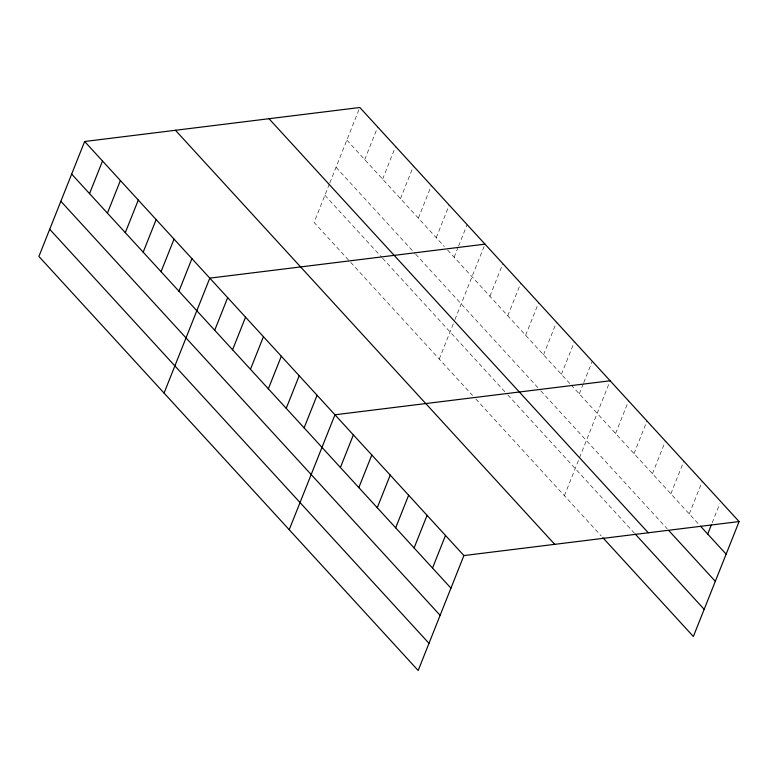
<?xml version="1.0" encoding="UTF-8"?>
<svg xmlns="http://www.w3.org/2000/svg" width="778" height="778" viewBox="0 0 778 778"><rect width="100%" height="100%" fill="white"/><g stroke="black" fill="none" stroke-linecap="round" stroke-linejoin="round"><path stroke-width="0.58" stroke-dasharray="3.89 2.92" d="M329.357 184.065L314.088 222.44L349.847 261.476M329.804 182.947L359.825 107.5M364.736 159.616L377.709 127.018M382.611 179.144L395.584 146.546M400.495 198.662L413.468 166.064M418.37 218.18L431.343 185.582M436.254 237.698L449.227 205.1M454.138 257.226L458.164 247.103M458.612 245.984L467.101 224.618M439.249 359.076L454.517 320.711M454.965 319.593L484.986 244.146M489.897 296.262L502.87 263.664M507.771 315.78L520.745 283.182M525.656 335.299L538.629 302.7M543.53 354.826L556.503 322.228M561.415 374.344L574.388 341.746M579.299 393.863L583.315 383.749M583.763 382.62L592.262 361.264M564.41 495.722L610.146 380.782M615.592 433.492L628.566 400.894M634.021 453.603L646.995 421.005M652.441 473.714L665.414 441.116M670.86 493.826L683.833 461.228M689.279 513.937L702.252 481.339M712.181 522.816L719.786 503.706M346.852 140.098L444.384 246.577M447.632 250.127L570.352 384.099M571.169 384.993L699.694 525.306M336.038 167.27L414.878 253.336M415.685 254.221L540.039 389.982M540.846 390.867L667.261 528.865M324.903 195.268L381.794 257.372M382.601 258.267L506.955 394.018M507.762 394.903L634.488 533.251M350.664 262.361L472.567 395.457M475.825 399.007L601.248 535.945"/><path stroke-width="1.17" d="M739.1 521.561L359.825 107.5L84.637 141.499L38.9 256.439L418.175 670.5L463.912 555.56L739.1 521.561L693.363 636.501L602.853 537.686M89.548 193.615L102.521 161.017M107.422 213.143L120.395 180.545M125.307 232.661L138.28 200.063M143.181 252.179L156.154 219.581M161.065 271.697L174.039 239.099M178.95 291.225L191.923 258.617M164.061 393.075L209.797 278.145L484.986 244.146M214.709 330.261L227.682 297.663M232.583 349.779L245.556 317.181M250.467 369.297L263.441 336.699M268.342 388.825L281.315 356.227M286.226 408.343L299.199 375.745M304.11 427.861L317.074 395.263M289.221 529.721L334.958 414.781L610.146 380.782M340.404 467.49L353.377 434.892M358.833 487.602L371.806 455.004M377.252 507.713L390.225 475.115M395.671 527.824L408.644 495.226M414.1 547.936L427.064 515.337M432.519 568.047L445.493 535.449M707.708 534.048L711.287 525.062M700.501 526.181L726.127 554.16M668.856 530.615L715.313 581.331M269.013 118.723L648.288 532.784M635.295 534.126L704.178 609.33M175.449 130.286L554.724 544.347M84.637 141.499L463.912 555.56M71.664 174.097L450.939 588.158M60.849 201.269L440.124 615.33M49.714 229.267L428.989 643.328"/></g></svg>
